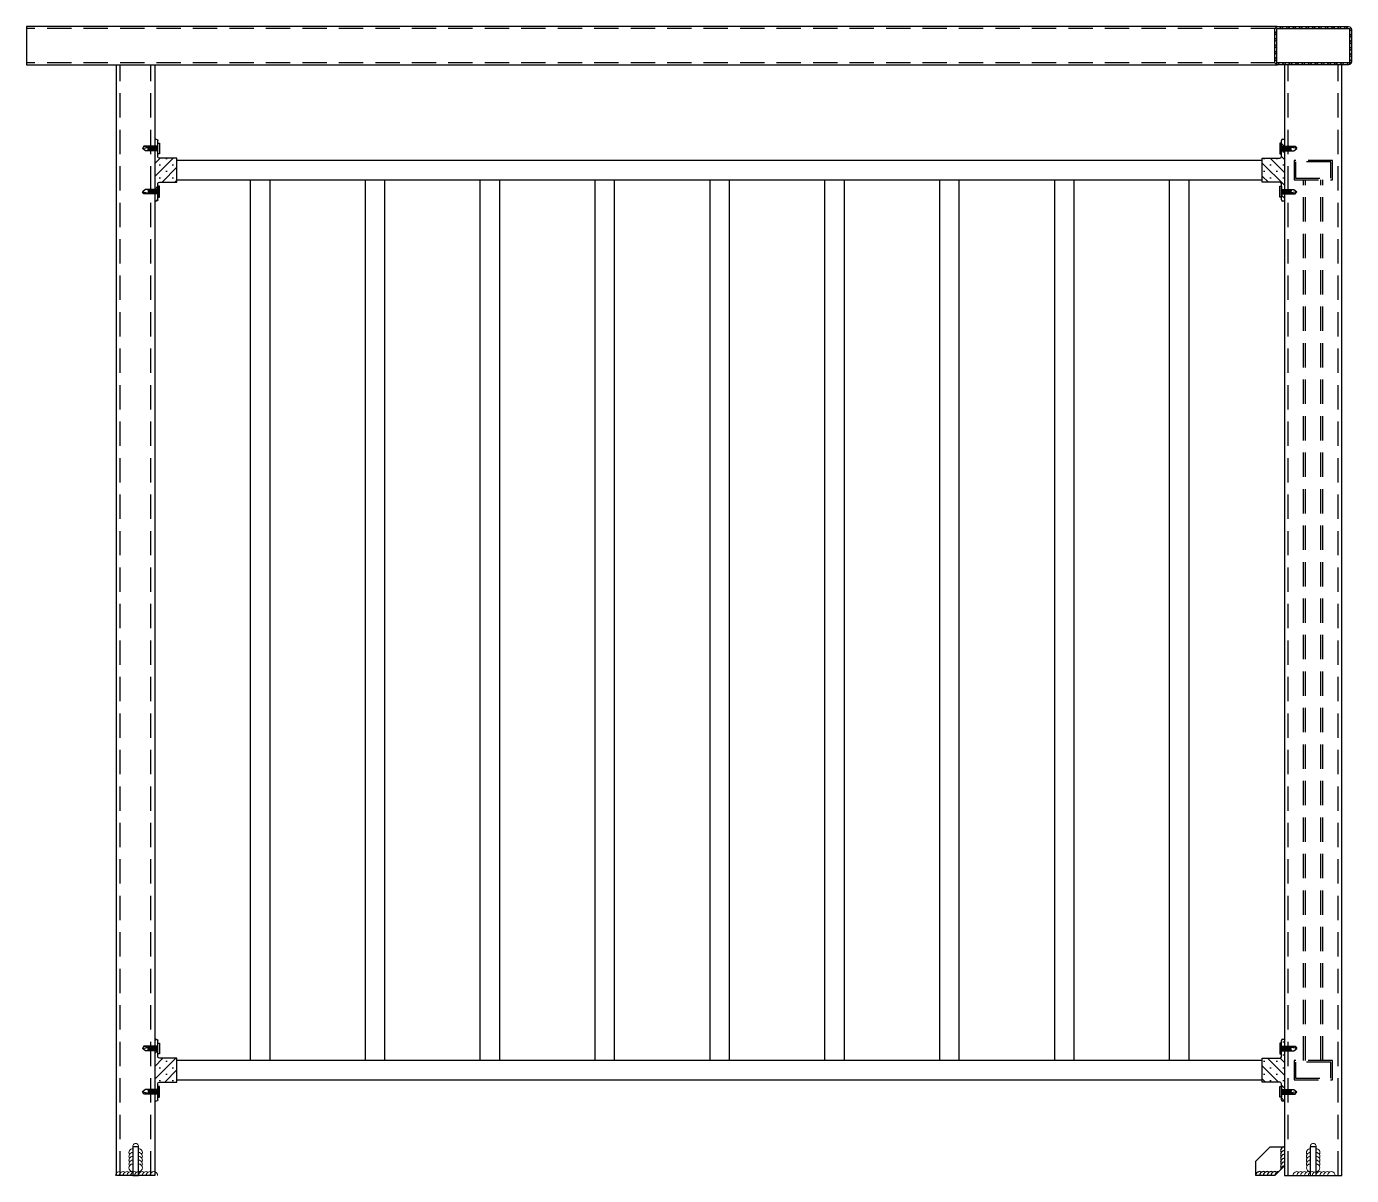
# Model space of a CAD drawing. Header units: millimetres. Extents: x -93 to 1291, y 0 to 1200.
import ezdxf

# ---------------------------------------------------------------- set-up
doc = ezdxf.new("R2010")
doc.units = ezdxf.units.MM
doc.set_wipeout_variables(frame=1)
doc.linetypes.add('DASHED', pattern=[19.05, 12.7, -6.35])
for name, color, linetype in [('@F05_Section_Steel', 24, 'Continuous'), ('@F09_Submate', 8, 'Continuous'), ('F01_Section_AL', 92, 'Continuous'), ('F22_Dim', 9, 'Continuous'), ('WELD', 8, 'Continuous'), ('XX', 6, 'DASHED'), ('图层2', 1, 'Continuous'), ('图层3', 3, 'Continuous')]:
    doc.layers.add(name, color=color, linetype=linetype)
doc.layers.add('JY-11填充层', color=8, linetype='Continuous', lineweight=5)

# ---------------------------------------------------------------- blocks, each defined once
blk = doc.blocks.new('肋板侧')
at = {"layer": '@F05_Section_Steel', "ltscale": 10}
blk.add_lwpolyline([(-3, 0), (3, 0), (3, 30), (-3, 30)], close=True, dxfattribs=at)
at = {"layer": 'JY-11填充层'}
blk.add_lwpolyline([(1, 30), (3, 30, 1.147558), (-3, 30)], format="xyb", close=True, dxfattribs=at)
for centre, start, end in [((-3, 24), 90, 210), ((3, 24), 330, 90), ((-3, 20), 90, 210), ((-3, 16), 90, 210), ((-3, 12), 90, 210), ((3, 20), 330, 90), ((3, 16), 330, 90), ((3, 12), 330, 90), ((-17, 0), 60, 180), ((-13, 0), 60, 180), ((-9, 0), 60, 180), ((-5, 0), 60, 180), ((-3, 8), 90, 270), ((-1, 0), 60, 180), ((3, 0), 60, 180), ((3, 8), 270, 90), ((7, 0), 60, 180), ((11, 0), 60, 180), ((15, 0), 60, 180), ((19, 0), 0, 180)]:
    blk.add_arc(centre, 4, start, end, dxfattribs=at)
blk = doc.blocks.new('肋板')
at = {"layer": '@F05_Section_Steel', "elevation": 0}
blk.add_lwpolyline([(-135353.8, 59079.8), (-135373.8, 59079.8), (-135373.8, 59094.8), (-135358.8, 59109.8), (-135343.8, 59109.8), (-135343.8, 59089.8)], close=True, dxfattribs=at)
at = {"layer": 'WELD'}
for centre, start, end in [((-135343.8, 59105.8, 0), 90, 210), ((-135343.8, 59101.8, 0), 90, 210), ((-135343.8, 59097.8, 0), 90, 210), ((-135343.8, 59093.8, 0), 90, 210), ((-135343.8, 59101.8, 0), 90, 150), ((-135343.8, 59097.8, 0), 90, 150), ((-135343.8, 59093.8, 0), 90, 150), ((-135369.8, 59079.8, 0), 60, 180), ((-135365.8, 59079.8, 0), 60, 180), ((-135365.8, 59079.8, 0), 120, 180), ((-135361.8, 59079.8, 0), 60, 180), ((-135361.8, 59079.8, 0), 120, 180), ((-135357.8, 59079.8, 0), 60, 180), ((-135357.8, 59079.8, 0), 120, 180), ((-135353.8, 59079.8, 0), 60, 180), ((-135353.8, 59079.8, 0), 120, 180), ((-135349.8, 59079.8, 0), 90, 180), ((-135349.8, 59079.8, 0), 120, 180), ((-135343.8, 59089.8, 0), 90, 210), ((-135343.8, 59085.8, 0), 90, 180), ((-135343.8, 59089.8, 0), 90, 150), ((-135343.8, 59085.8, 0), 90, 150)]:
    blk.add_arc(centre, 4, start, end, dxfattribs=at)
blk = doc.blocks.new('15E[GL')
at = {"layer": '图层2'}
for points in [[(9.6, 20.1), (12.8, 22.5), (7.5, 23.6), (11.3, 24.9), (12.8, 22.5)], [(9.6, -20.1), (12.8, -22.5), (7.5, -23.6), (11.3, -24.9), (12.8, -22.5)]]:
    blk.add_lwpolyline(points, dxfattribs=at)
at = {"color": 1}
blk.add_wipeout([(0, 32.5), (-1.6, 32.5), (-1.9, 32.5), (-2.1, 32.4), (-2.4, 32.3), (-2.6, 32.1), (-2.9, 31.9), (-3, 31.6), (-3.2, 31.3), (-3.2, 31.1), (-3.2, 30.9), (-3.2, 14.1), (-3.2, 13.8), (-3.3, 13.6), (-3.4, 13.4), (-3.5, 13.2), (-3.7, 13), (-3.9, 12.8), (-4.2, 12.6), (-4.5, 12.5), (-4.8, 12.5), (-23.2, 12.5), (-23.2, -12.5), (-4.8, -12.5), (-4.5, -12.5), (-4.2, -12.6), (-4, -12.7), (-3.7, -13), (-3.6, -13.1), (-3.4, -13.3), (-3.3, -13.5), (-3.3, -13.7), (-3.2, -13.9), (-3.2, -14.1), (-3.2, -30.9), (-3.2, -31.2), (-3.1, -31.5), (-3, -31.7), (-2.9, -31.8), (-2.8, -32), (-2.6, -32.1), (-2.4, -32.3), (-2.3, -32.4), (-2.1, -32.4), (-2, -32.5), (-1.8, -32.5), (-1.6, -32.5), (0, -32.5)], dxfattribs=at)
at = {"layer": '图层3'}
h = blk.add_hatch(dxfattribs=at)
h.set_pattern_fill('SACNCR', color=256, scale=4, angle=-90, style=0)
h.set_pattern_definition([(315, (-396.641, 1830.071), (6.73519, 6.73519), []), (315, (-396.641, 1823.335), (6.73519, 6.73519), [0, -9.525])])
h.paths.add_polyline_path([(0, 32.5), (-1.6, 32.5, 0.414214), (-3.2, 30.9), (-3.2, 14.1, -0.414214), (-4.8, 12.5), (-23.2, 12.5), (-23.2, -12.5), (-4.8, -12.5, -0.414214), (-3.2, -14.1), (-3.2, -30.9, 0.414214), (-1.6, -32.5), (0, -32.5)])
at = {"layer": '图层2'}
for p, q in [((-3.2, 24.9), (11.3, 24.9)), ((-2.3, 20.1), (-3.2, 23.8)), ((-3.2, 20.1), (9.6, 20.1)), ((-1.1, 20.1), (-2.3, 24.9)), ((0.1, 20.1), (-1.1, 24.9)), ((1.3, 20.1), (0.1, 24.9)), ((2.5, 20.1), (1.3, 24.9)), ((3.7, 20.1), (2.5, 24.9)), ((4.9, 20.1), (3.7, 24.9)), ((6.1, 20.1), (4.9, 24.9)), ((7.3, 20.1), (6.1, 24.9)), ((-3.2, -20.1), (9.6, -20.1)), ((-2.3, -20.1), (-3.2, -23.8)), ((-3.2, -24.9), (11.3, -24.9)), ((-1.1, -20.1), (-2.3, -24.9)), ((0.1, -20.1), (-1.1, -24.9)), ((1.3, -20.1), (0.1, -24.9)), ((2.5, -20.1), (1.3, -24.9)), ((3.7, -20.1), (2.5, -24.9)), ((4.9, -20.1), (3.7, -24.9)), ((6.1, -20.1), (4.9, -24.9)), ((7.3, -20.1), (6.1, -24.9))]:
    blk.add_line(p, q, dxfattribs=at)
for points in [[(-3.2, 16.9), (-3.2, 28.1), (-4.8, 28.1), (-4.8, 16.9)], [(-3.2, -16.9), (-3.2, -28.1), (-4.8, -28.1), (-4.8, -16.9)]]:
    blk.add_lwpolyline(points, close=True, dxfattribs=at)
at = {"layer": '图层3'}
for p, q in [((-3.2, 14.1), (-3.2, 30.9)), ((-1.6, 32.5), (0, 32.5)), ((0, 32.5), (0, -32.5)), ((-23.2, -12.5), (-23.2, 12.5)), ((-23.2, 12.5), (-4.8, 12.5)), ((-4.8, -12.5), (-23.2, -12.5)), ((-3.2, -30.9), (-3.2, -14.1)), ((0, -32.5), (-1.6, -32.5))]:
    blk.add_line(p, q, dxfattribs=at)
for centre, start, end in [((-1.6, 30.9), 90, 180), ((-4.8, 14.1), 270, 0), ((-4.8, -14.1), 0, 90), ((-1.6, -30.9), 180, 270)]:
    blk.add_arc(centre, 1.6, start, end, dxfattribs=at)

msp = doc.modelspace()

# ---------------------------------------------------------------- hatches: boundary and pattern name
at = {"layer": 'JY-11填充层'}
h = msp.add_hatch(dxfattribs=at)
h.set_pattern_fill('ANSI32', color=256)
h.set_pattern_definition([(45, (-4702742.6914, -2170880.601), (-3.3675960454, 3.3675960454), []), (45, (-4702740.4464, -2170880.601), (-3.3675960454, 3.3675960454), [])])
h.paths.add_polyline_path([(1288, 1200), (1214, 1200, 0.414214), (1211, 1197), (1211, 1163, 0.414214), (1214, 1160), (1288, 1160, 0.414214), (1291, 1163), (1291, 1197, 0.414214)])
h.paths.add_polyline_path([(1289, 1198), (1289, 1162), (1213, 1162), (1213, 1198)], flags=16)

# ---------------------------------------------------------------- linework, layer by layer
at = {"layer": '@F05_Section_Steel'}
msp.add_line((41, 1109.6), (41, 1089.6), dxfattribs=at)
for points in [[(1213.4, 1200), (-93, 1200), (-93, 1160), (1213.8, 1160)], [(1281, 1160), (1221, 1160), (1221, 0), (1281, 0), (1281, 1160), (1281, 1160)]]:
    msp.add_lwpolyline(points, dxfattribs=at)
at = {"layer": '@F05_Section_Steel', "elevation": 0}
msp.add_lwpolyline([(1291, 1197), (1291, 1163, -0.414214), (1288, 1160), (1214, 1160, -0.414214), (1211, 1163), (1211, 1197, -0.414214), (1214, 1200), (1288, 1200, -0.414214)], format="xyb", close=True, dxfattribs=at)
msp.add_lwpolyline([(1289, 1198), (1289, 1162), (1213, 1162), (1213, 1198)], close=True, dxfattribs=at)
at = {"layer": '@F05_Section_Steel'}
msp.add_lwpolyline([(41, 1160), (41, 0), (1, 0), (1, 1160)], close=True, dxfattribs=at)
at = {"layer": 'F01_Section_AL', "linetype": 'ByBlock', "lineweight": -2}
msp.add_lwpolyline([(1221, 1060), (41, 1060), (41, 1040), (1221, 1040)], close=True, dxfattribs=at)
at = {"layer": 'F01_Section_AL', "linetype": 'ByBlock', "lineweight": -2, "elevation": 0}
msp.add_lwpolyline([(1221, 120), (41, 120), (41, 100), (1221, 100)], close=True, dxfattribs=at)
at = {"layer": 'F22_Dim'}
for points in [[(141, 1040), (161, 1040), (161, 120), (141, 120)], [(261, 1040), (281, 1040), (281, 120), (261, 120)], [(381, 1040), (401, 1040), (401, 120), (381, 120)], [(501, 1040), (521, 1040), (521, 120), (501, 120)], [(621, 1040), (641, 1040), (641, 120), (621, 120)], [(741, 1040), (761, 1040), (761, 120), (741, 120)], [(861, 1040), (881, 1040), (881, 120), (861, 120)], [(981, 1040), (1001, 1040), (1001, 120), (981, 120)], [(1101, 1040), (1121, 1040), (1121, 120), (1101, 120)]]:
    msp.add_lwpolyline(points, close=True, dxfattribs=at)
at = {"layer": 'XX', "ltscale": 2}
for p, q in [((1211.2, 1198, 0), (-93, 1198, 0)), ((1211.2, 1162, 0), (-93, 1162, 0)), ((5, 0), (5, 1160, 0)), ((37, 0), (37, 1160, 0)), ((1225, 0), (1225, 1160, 0)), ((1277, 0), (1277, 1160, 0)), ((1241, 120, 0), (1241, 1040, 0)), ((1261, 120, 0), (1261, 1040, 0))]:
    msp.add_line(p, q, dxfattribs=at)
at = {"layer": 'XX', "ltscale": 2, "elevation": 0}
for points in [[(1231, 1060), (1231, 1040), (1271, 1040), (1271, 1060)], [(1232.5, 1058.5), (1232.5, 1041.5), (1269.5, 1041.5), (1269.5, 1058.5)], [(1231, 120), (1231, 100), (1271, 100), (1271, 120)], [(1232.5, 118.5), (1232.5, 101.5), (1269.5, 101.5), (1269.5, 118.5)]]:
    msp.add_lwpolyline(points, close=True, dxfattribs=at)
for points in [[(1243, 120), (1243, 1040)], [(1259, 120), (1259, 1040)]]:
    msp.add_lwpolyline(points, dxfattribs=at)

# ---------------------------------------------------------------- block references
for p in [(21, 0), (1251, 0)]:
    msp.add_blockref('肋板侧', p)
at = {"layer": '@F09_Submate'}
msp.add_blockref('肋板', (136564.8, -59079.8, 0), dxfattribs=at)

# ---------------------------------------------------------------- next in the draw order: block references
at = {"color": 1, "xscale": -1}
for p in [(41, 1050), (41, 110, 0)]:
    msp.add_blockref('15E[GL', p, dxfattribs=at)
at = {"color": 1}
for p in [(1221, 1050), (1221, 110, 0)]:
    msp.add_blockref('15E[GL', p, dxfattribs=at)

doc.saveas('drawing.dxf')
